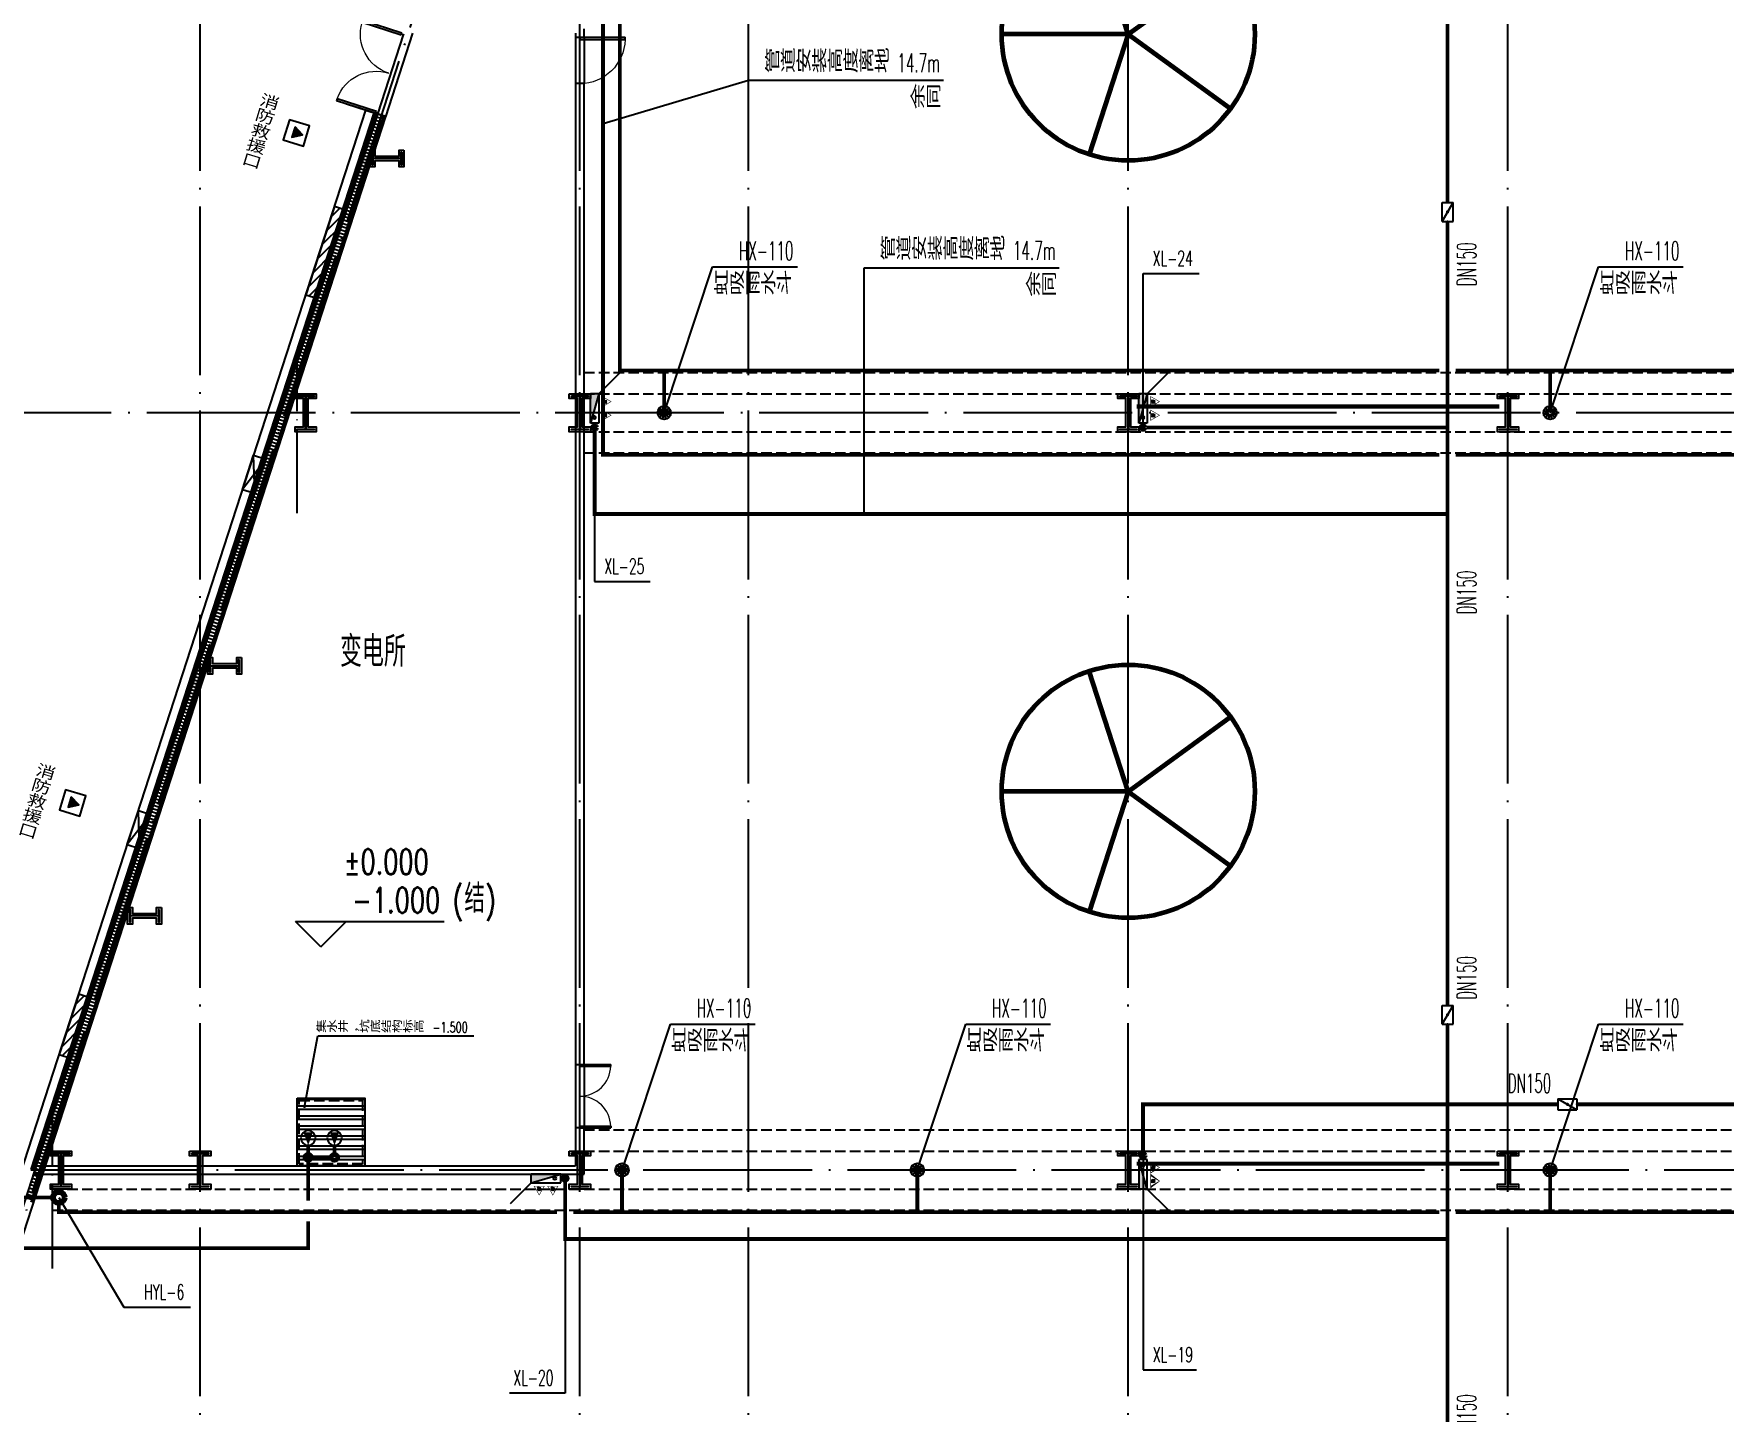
# Model space of a CAD drawing. Extents: x -452079 to 117456, y 3902 to 836955.
# Drawn here: x -307797 to -267728, y 579081 to 611751 of the extents above; entities that cross this region are included whole.
import ezdxf

# ---------------------------------------------------------------- set-up
doc = ezdxf.new("R2010")
doc.units = 0
doc.header["$LTSCALE"] = 1000
doc.header["$MEASUREMENT"] = 0
for name, pattern in [('CENTER', [2, 1.25, -0.25, 0.25, -0.25]), ('DASH', [0.35, 0.25, -0.1]), ('DOTE', [2.4200000000000004, 2, -0.2, 0.02, -0.2]), ('DOTE_30', [0.726, 0.6, -0.06, 0.006, -0.06])]:
    doc.linetypes.add(name, pattern=pattern)
for name, color, linetype in [('99平面图例外参$0$A-HATCH-2', 251, 'Continuous'), ('A-AXIS-DOTE', 14, 'DOTE'), ('A-AXIS-SYMB', 3, 'Continuous'), ('A-HATCH-2', 251, 'Continuous'), ('A-LIN-V', 9, 'Continuous'), ('A-SFCE', 30, 'Continuous'), ('A-TEXT', 61, 'Continuous'), ('A-WINDOW', 140, 'Continuous'), ('A-彩色打印层', 12, 'Continuous'), ('A-防火门窗', 1, 'Continuous'), ('AS-COLN', 6, 'Continuous'), ('AS-WALL', 40, 'Continuous'), ('DIM_消防', 1, 'Continuous'), ('DIM_雨水', 4, 'Continuous'), ('FM_ZF消防', 1, 'Continuous'), ('gps-wang', 90, 'Continuous'), ('PUB_TEXT', 7, 'Continuous'), ('RP-N2-01$0$$0$A-WIND-J', 1, 'Continuous'), ('RP-N2-01$0$A-WIND-J', 3, 'Continuous'), ('SB_ZF消火栓', 10, 'Continuous'), ('SB_ZF消火栓M', 10, 'Continuous'), ('TEXT_消防', 1, 'Continuous'), ('TWT_LEAD', 3, 'Continuous'), ('WALL', 2, 'Continuous'), ('填充', 8, 'Continuous'), ('建-墙-幕', 4, 'Continuous'), ('建-标高', 3, 'Continuous'), ('文本', 4, 'Continuous'), ('虹吸雨水斗', 6, 'Continuous')]:
    doc.layers.add(name, color=color, linetype=linetype)
doc.layers.add('A-云线2', color=3, linetype='Continuous', plot=False)
for name, color, linetype, lineweight in [('Gps-ZF消防', 1, 'TG_X', 60), ('Gps-ZF雨水', 4, 'DOTE_30', 60), ('LG-ZF消防', 1, 'Continuous', 60), ('LG-ZF雨水', 4, 'Continuous', 60), ('柱间支撑', 6, 'CENTER', 0)]:
    doc.layers.add(name, color=color, linetype=linetype, lineweight=lineweight)
doc.styles.add('_TCH_DIM', font='SIMPLEX', dxfattribs={"width": 0.75, "bigfont": '@1HZTXT'})
doc.styles.add('_TWT_PIPEDN', font='SIMPLEX', dxfattribs={"width": 0.65, "height": 3.5, "bigfont": 'HZTXT'})
doc.styles.add('_TWT_SERIAL', font='SIMPLEX', dxfattribs={"width": 0.8, "height": 3, "bigfont": 'HZTXT'})
doc.styles.add('A-AREA', font='SIMPLEX', dxfattribs={"bigfont": 'GBCBIG'})
doc.styles.add('A-STANDARD', font='SIMPLEX', dxfattribs={"bigfont": 'GBCBIG'})
doc.styles.get("Standard").update_dxf_attribs({"font": 'gbenor.shx', "bigfont": 'gbcbig.shx'})
doc.styles.add('TG_LINETYPE', font='SIMPLEX', dxfattribs={"width": 0.8, "height": 3.5, "bigfont": 'HZTXT'})
doc.linetypes.add('TG_X', pattern='A,5,-0.3,["X",TG_LINETYPE,S=0.1,R=0,X=-0.23,Y=-0.15],0', length=5.3)

# ---------------------------------------------------------------- blocks, each defined once
blk = doc.blocks.new('4324324')
at = {"layer": 'A-HATCH-2', "color": 8, "linetype": 'DASH'}
for p, q in [((-294754.1845332207, 603720.1039937014), (-128854.1845319088, 603720.1039986539)), ((-294754.1845332207, 603220.1039937015), (-128854.1845319088, 603220.1039986538)), ((-294754.1845332207, 602319.9999992577), (-128854.1845319088, 602319.9999943054)), ((-294754.1845332207, 601819.9999992579), (-128854.1845319088, 601819.9999943053)), ((-294754.1845332207, 585770.0519934262), (-128854.1845319088, 585770.0519983787)), ((-294754.1845332207, 585270.0519934263), (-128854.1845319088, 585270.0519983785)), ((-307354.1845245361, 584369.9479993158), (-128854.1845319088, 584369.9479939874)), ((-307354.1845245361, 583869.9479993158), (-128854.1845319088, 583869.9479939874))]:
    blk.add_line(p, q, dxfattribs=at)
blk = doc.blocks.new('w4324324')
at = {"layer": 'A-HATCH-2', "lineweight": 60}
for p, q in [((-1694760.399681418, 683604.9999961873), (-1694760.399681418, 686604.9999961873)), ((-1694760.399681418, 683604.9999961875), (-1697613.569230303, 684532.0509793123)), ((-1694760.399681418, 683604.9999961873), (-1691907.230132533, 684532.0509793122)), ((-1694760.399681418, 683604.9999961874), (-1696523.755438295, 681177.9490130626)), ((-1694760.399681418, 683604.9999961874), (-1692997.043924541, 681177.9490130625))]:
    blk.add_line(p, q, dxfattribs=at)
blk.add_circle((-1694760.399681418, 683604.9999961873), 3000, dxfattribs=at)
blk = doc.blocks.new('342343')
at = {"layer": 'A-LIN-V'}
for p in [(1066610.399681417, 81555.66762051487), (1084560.399681377, 81555.66762051493)]:
    blk.add_blockref('w4324324', p, dxfattribs=at)
blk = doc.blocks.new('w42343243')
at = {"layer": 'A-HATCH-2', "color": 2}
blk.add_lwpolyline([(-165104.1845319085, 621069.9999961833), (-164604.1845319085, 621069.9999961833), (-164604.1845319085, 620957.9999961833), (-164800.1845319085, 620957.9999961833), (-164800.1845319085, 620281.9999961833), (-164604.1845319085, 620281.9999961833), (-164604.1845319085, 620169.9999961833), (-165104.1845319085, 620169.9999961833), (-165104.1845319085, 620281.9999961833), (-164908.1845319085, 620281.9999961833), (-164908.1845319085, 620957.9999961833), (-165104.1845319085, 620957.9999961833)], close=True, dxfattribs=at)
at = {"layer": 'AS-COLN', "color": 8}
blk.add_lwpolyline([(-165054.1845319085, 621019.9999961833), (-164654.1845319085, 621019.9999961833), (-164654.1845319085, 621007.9999961833), (-164850.1845319085, 621007.9999961833), (-164850.1845319085, 620231.9999961833), (-164654.1845319085, 620231.9999961833), (-164654.1845319085, 620219.9999961833), (-165054.1845319085, 620219.9999961833), (-165054.1845319085, 620231.9999961833), (-164858.1845319085, 620231.9999961833), (-164858.1845319085, 621007.9999961833), (-165054.1845319085, 621007.9999961833)], close=True, dxfattribs=at)
blk = doc.blocks.new('nt66')
at = {"layer": 'A-HATCH-2', "color": 2}
blk.add_lwpolyline([(-195839.9992261842, 766869.9996079458), (-195439.9992261842, 766869.9996079458), (-195439.9992261842, 766757.9996079458), (-195585.9992261842, 766757.9996079458), (-195585.9992261842, 766181.9996079458), (-195439.9992261842, 766181.9996079458), (-195439.9992261842, 766069.9996079458), (-195839.9992261842, 766069.9996079458), (-195839.9992261842, 766181.9996079458), (-195693.9992261842, 766181.9996079458), (-195693.9992261842, 766757.9996079458), (-195839.9992261842, 766757.9996079458)], close=True, dxfattribs=at)
at = {"layer": 'AS-COLN', "color": 8}
blk.add_lwpolyline([(-195789.9992261842, 766819.9996079458), (-195489.9992261842, 766819.9996079458), (-195489.9992261842, 766807.9996079458), (-195635.9992261842, 766807.9996079458), (-195635.9992261842, 766131.9996079458), (-195489.9992261842, 766131.9996079458), (-195489.9992261842, 766119.9996079458), (-195789.9992261842, 766119.9996079458), (-195789.9992261842, 766131.9996079458), (-195643.9992261842, 766131.9996079458), (-195643.9992261842, 766807.9996079458), (-195789.9992261842, 766807.9996079458)], close=True, dxfattribs=at)
blk = doc.blocks.new('42343')
at = {"rotation": 270}
for p in [(-1065893.780743678, 413156.2165903038), (-1069746.189711099, 401130.00077), (-1071643.78074355, 395206.2165903038)]:
    blk.add_blockref('nt66', p, dxfattribs=at)
at = {"layer": 'A-WINDOW'}
for p in [(-136500.0000002571, -17850.00000000023), (-130000.0000000004, -17850.00000000023), (-117000.0000000003, -17850.00000000012), (-108000.0000000002, -17849.99999999988), (-142299.9999926277, -35800.00000000047), (-139000.0000000005, -35800.00000000035), (-130000.0000000005, -35800.00000000047), (-117000.0000000003, -35800.00000000035), (-108000.0000000002, -35800.00000000012)]:
    blk.add_blockref('w42343243', p, dxfattribs=at)
blk = doc.blocks.new('RP-N2-01$0$$0$xfjy')
at = {"layer": 'RP-N2-01$0$$0$A-WIND-J'}
h = blk.add_hatch(color=8, dxfattribs=at)
h.dxf.hatch_style = 1
h.paths.add_polyline_path([(1141875.51026997, -26213.79329991341), (1142135.317891121, -26213.79329997301), (1142005.414080501, -25988.79329991341)])
at = {"layer": 'RP-N2-01$0$$0$A-WIND-J', "color": 8, "const_width": 25}
blk.add_lwpolyline([(1141755.41408062, -25888.79329991341), (1141755.41408059, -26388.79329997301), (1142255.41408056, -26388.79329997301), (1142255.41408059, -25888.79329991341)], close=True, dxfattribs=at)
at = {"layer": 'RP-N2-01$0$$0$A-WIND-J', "color": 8}
for points in [[(1141755.41408059, -26388.79329997301), (1142255.41408056, -26388.79329997301), (1142255.41408059, -25888.79329991341), (1141755.41408062, -25888.79329991341)], [(1141875.51026997, -26213.79329991341), (1142135.317891121, -26213.79329997301), (1142005.414080501, -25988.79329991341)]]:
    blk.add_lwpolyline(points, close=True, dxfattribs=at)
blk = doc.blocks.new('RP-N2-01$0$xfjy')
at = {"layer": 'RP-N2-01$0$$0$A-WIND-J', "color": 8}
blk.add_blockref('RP-N2-01$0$$0$xfjy', (-9.778887033462524e-09, -2.688466338440776e-08), dxfattribs=at)
blk = doc.blocks.new('99平面图例外参$0$$LinePat$填挖边坡')
at = {"color": 8}
for p, q in [((0, 0), (0, -1500)), ((300, 0), (300, -600))]:
    blk.add_line(p, q, dxfattribs=at)
blk = doc.blocks.new('42332')
at = {"layer": 'A-HATCH-2'}
h = blk.add_hatch(dxfattribs=at)
h.set_pattern_fill('ANSI32', color=256, scale=50, angle=135)
h.set_pattern_definition([(180, (0, 0), (-1.4210854715202e-14, -238.125), []), (180, (-79.37503428522882, 79.37503428522882), (-1.4210854715202e-14, -238.125), [])])
h.paths.add_polyline_path([(-305720, 587600), (-304120, 587600), (-304120, 586000), (-305720, 586000)])
at = {"layer": 'A-SFCE'}
blk.add_lwpolyline([(-305720, 587600), (-304120, 587600), (-304120, 586000), (-305720, 586000)], close=True, dxfattribs=at)
at = {"layer": 'A-SFCE', "linetype": 'DASH'}
blk.add_lwpolyline([(-305670, 587550), (-304170, 587550), (-304170, 586050), (-305670, 586050)], close=True, dxfattribs=at)
blk = doc.blocks.new('10平面$0$$DorLib2D$00000002')
for p, q in [((-0.5, -1e-16), (-0.5000000000000007, 0.4875)), ((-0.4750000000000007, 0.4875), (-0.5000000000000007, 0.4875)), ((-0.475, 0), (-0.4750000000000007, 0.4875)), ((0.475, 0), (0.4750000000000007, 0.4875)), ((0.4750000000000007, 0.4875), (0.5000000000000007, 0.4875)), ((0.5, -1e-16), (0.5000000000000007, 0.4875)), ((-0.5, -1e-16), (-0.475, 0)), ((0.5, -1e-16), (0.475, 0))]:
    blk.add_line(p, q)
at = {"lineweight": 13}
for centre, start, end in [((-0.4875, 0), 0, 88.53071641864632), ((0.4875, 0), 91.46928358135372, 180)]:
    blk.add_arc(centre, 0.4875, start, end, dxfattribs=at)
blk = doc.blocks.new('$DorLib2D$00000001')
for p, q in [((0.45, 0.9750000000000001), (0.5000000000000002, 0.9750000000000001)), ((0.45, 0), (0.45, 0.9750000000000001)), ((0.5, 0), (0.5, 0.9750000000000001)), ((0.5, 0), (0.45, 0))]:
    blk.add_line(p, q)
at = {"lineweight": 13}
blk.add_arc((0.475, 0), 0.975, 91.4692835813538, 180, dxfattribs=at)
blk = doc.blocks.new('A$C515E426B')
at = {"layer": 'A-SFCE'}
h = blk.add_hatch(dxfattribs=at)
h.set_pattern_fill('ANSI31', color=256, scale=100)
h.set_pattern_definition([(45, (321372.3638606519, -540023.9602579437), (-112.2532015133644, 112.2532015133644), [])])
h.paths.add_polyline_path([(20987.62495558144, 67542.19171468006), (20702.26965658844, 67634.77871887013), (20020.54888229206, 65543.16450785799), (20308.65359144961, 65449.58618858282)])
h = blk.add_hatch(dxfattribs=at)
h.set_pattern_fill('ANSI31', color=256, scale=100)
h.set_pattern_definition([(45, (315421.764152346, -558363.8468735603), (-112.2532015133644, 112.2532015133644), [])])
h.paths.add_polyline_path([(14929.02164134837, 48869.43547517958), (14643.66634235537, 48962.02247936965), (14177.96734557819, 47536.19240784273), (14466.07205473573, 47442.61408856756)])
at = {"layer": 'A-AXIS-DOTE', "color": 8, "ltscale": 2}
for p, q in [((17518.17932874319, 716.0397420562804), (17518.17932874308, 86200.00005161937)), ((26518.17932874319, 716.0397420562804), (26518.17932874308, 86200.00005161937)), ((30518.17932874325, 716.0397420562804), (30518.17932874319, 86196.03974205628)), ((39518.17932874325, 716.0397420562804), (39518.17932874319, 86196.03974205628)), ((48518.17932874325, 716.0397420562804), (48518.1793287433, 86200.00005161959)), ((199332.3638606519, 62746.03973823937), (3362.363860651851, 62746.0397382403)), ((201422.3638606519, 44796.03973823902), (3362.363860651851, 44796.03973824007))]:
    blk.add_line(p, q, dxfattribs=at)
at = {"layer": 'A-AXIS-DOTE', "color": 8}
for p, q in [((19818.17932848632, 60365.98773628846), (19818.17932848632, 64205.98773628846)), ((14018.17933611572, 42465.98773628846), (14018.17933611572, 46255.98773628846))]:
    blk.add_line(p, q, dxfattribs=at)
at = {"layer": 'A-AXIS-DOTE', "color": 8, "ltscale": 2}
blk.add_lwpolyline([(6067.25128042174, 21233.23368528055), (27711.22162605816, 87940.45337908377)], dxfattribs=at)
at = {"layer": 'A-AXIS-SYMB'}
for p, q in [((19992.36386347172, 46296.03974319866), (20307.36386078084, 47976.0397458626)), ((20307.36386078084, 47976.0397458626), (24007.23209501803, 47976.0397458626))]:
    blk.add_line(p, q, dxfattribs=at)
at = {"layer": 'A-AXIS-SYMB', "const_width": 32}
blk.add_lwpolyline([(19989.41524693975, 46280.31378820236, 1), (19995.31248000369, 46311.76569819497, 1)], format="xyb", close=True, dxfattribs=at)
at = {"layer": 'A-LIN-V'}
blk.add_line((8118.179564477527, 27230.22277201735), (21918.5578550371, 69763.30943703116), dxfattribs=at)
blk.add_lwpolyline([(7618.179399363988, 24846.03973823949), (7618.179399364046, 27359.30867009878), (21441.56451104127, 69918.12334020459), (21713.62904955418, 69829.7534853823)], dxfattribs=at)
at = {"layer": 'A-SFCE'}
blk.add_line((21918.55785503716, 69763.30943703128), (21021.79164560093, 70054.27616196894), dxfattribs=at)
for points in [[(20987.62495558144, 67542.19171468006), (20702.26965658844, 67634.77871887013), (20020.54888229206, 65543.16450785799), (20308.65359144961, 65449.58618858282)], [(14929.02164134837, 48869.43547517958), (14643.66634235537, 48962.02247936965), (14177.96734557819, 47536.19240784273), (14466.07205473573, 47442.61408856756)]]:
    blk.add_lwpolyline(points, close=True, dxfattribs=at)
at = {"layer": 'A-云线2'}
for p, q in [((18522.54233196815, 60930.30444903389), (18784.87217716414, 61738.81112947591)), ((18811.85948844086, 60836.43197190293), (18784.87217714708, 61738.81112942329)), ((19074.18933363684, 61644.93865234495), (18522.54233196815, 60930.30444903389)), ((19074.18933363684, 61644.93865234495), (18811.85948844086, 60836.43197190293)), ((15791.22570845602, 52512.32312913725), (16053.55555365201, 53320.82980957927)), ((16080.54286492873, 52418.45065200629), (16053.55555363495, 53320.82980952665)), ((16342.87271012472, 53226.95733244831), (15791.22570845602, 52512.32312913725)), ((16342.87271012472, 53226.95733244831), (16080.54286492873, 52418.45065200629))]:
    blk.add_line(p, q, dxfattribs=at)
for points in [[(18784.87217716414, 61738.81112947591), (19074.18933363684, 61644.93865234495)], [(18522.54233196815, 60930.30444903389), (18811.85948844086, 60836.43197190293)], [(16053.55555365201, 53320.82980957927), (16342.87271012472, 53226.95733244831)], [(15791.22570845602, 52512.32312913725), (16080.54286492873, 52418.45065200629)]]:
    blk.add_lwpolyline(points, dxfattribs=at)
at = {"layer": 'A-彩色打印层'}
for p, q in [((21728.15136300854, 69824.52893465431), (22345.40322994743, 71726.8959162815)), ((21918.38806117064, 69762.8037479606), (22561.87910648977, 71746.03973825206)), ((20985.84236596193, 70065.94034383749), (21918.5578550371, 69763.30943703128))]:
    blk.add_line(p, q, dxfattribs=at)
at = {"layer": 'A-防火门窗'}
for p, q in [((26418.17932852585, 71646.03973822959), (26418.17932848184, 70546.03973822959)), ((26618.17932852585, 71646.03973822168), (26618.17932848184, 70546.03973822168)), ((26418.17932755093, 47296.03973657079), (26418.17932749086, 45796.03973657079)), ((26618.17932755093, 47296.03973656287), (26618.17932749086, 45796.03973656287))]:
    blk.add_line(p, q, dxfattribs=at)
at = {"layer": 'AS-WALL'}
for p, q in [((26418.17932853004, 71746.03973822959), (26418.1793285262, 71646.03973822412)), ((26618.17932852608, 71646.0397382162), (26618.17932853388, 71846.03973822924)), ((26418.1793285262, 71646.03973822412), (26618.17932852608, 71646.0397382162)), ((26418.17932848213, 70546.03973822424), (26418.17932755122, 47296.03973658383)), ((26618.17932848202, 70546.03973821609), (26418.17932848213, 70546.03973822424)), ((26618.17932755128, 47296.0397365758), (26618.17932848202, 70546.03973821609)), ((26418.17932755122, 47296.03973658383), (26618.17932755128, 47296.0397365758)), ((26618.17932749121, 45796.0397365758), (26418.17932749115, 45796.03973658383)), ((26418.17932749115, 45796.03973658383), (26418.17932745494, 44896.0397382396)), ((26618.17932744703, 44696.03973824065), (26618.17932749121, 45796.0397365758)), ((13639.80497339962, 44896.0397382396), (26418.17932745494, 44896.0397382396)), ((13574.91253613454, 44696.03973824065), (26618.17932744703, 44696.03973824065))]:
    blk.add_line(p, q, dxfattribs=at)
at = {"layer": '建-墙-幕'}
for p, q in [((21633.19785621343, 69855.88195618999), (13505.68985933496, 44806.71339547576)), ((13537.39600366604, 44796.42595056607), (21664.9040005299, 69845.59451123606)), ((13569.10214799707, 44786.13850565651), (21696.61014486069, 69835.30706632661)), ((13600.80829232815, 44775.85106074682), (21728.31628920685, 69825.01962146105)), ((21728.31628920685, 69825.01962146105), (21633.19785621343, 69855.88195618999)), ((7918.17948282772, 27261.85698386817), (13602.35192446527, 44780.60857087548))]:
    blk.add_line(p, q, dxfattribs=at)
at = {"layer": '建-标高'}
for p, q in [((20381.79447156563, 50086.03974205628), (19781.79447156563, 50686.03974205628)), ((19781.79447156563, 50686.03974205628), (23301.79447156563, 50686.03974205628)), ((20381.79447156563, 50086.03974205628), (20981.79447156563, 50686.03974205628))]:
    blk.add_line(p, q, dxfattribs=at)
at = {"layer": '柱间支撑', "color": 8, "const_width": 100}
for points in [[(48318.17932874314, 62896.03973823925), (39718.17932874314, 62896.03973823925)], [(48318.17932874302, 44946.03973823891), (39718.17932874302, 44946.03973823891)]]:
    blk.add_lwpolyline(points, dxfattribs=at)
at = {"layer": '99平面图例外参$0$A-HATCH-2', "color": 203, "xscale": 0.1335601097542633, "yscale": 0.1333333333333333, "zscale": 0.1333333333333333, "rotation": 252.0237134181383}
for p in [(21893.82599415368, 69687.0852669304), (21918.5578550357, 69763.30943703174), (21770.16668974352, 69305.9644164237), (21794.8985506256, 69382.18858652504), (21819.63041150762, 69458.41275662638), (21844.36227238964, 69534.63692672772), (21869.09413327166, 69610.86109682906), (21646.50738533342, 68924.84356591699), (21671.23924621544, 69001.06773601833), (21695.97110709746, 69077.29190611967), (21720.70296797948, 69153.51607622101), (21745.4348288615, 69229.74024632236), (21498.11622004124, 68467.49854530906), (21522.84808092326, 68543.72271541029), (21547.57994180534, 68619.94688551163), (21572.31180268736, 68696.17105561297), (21597.04366356938, 68772.39522571431), (21621.7755244514, 68848.61939581565), (21374.45691563113, 68086.37769480236), (21399.18877651315, 68162.6018649037), (21423.92063739517, 68238.82603500504), (21448.6524982772, 68315.05020510638), (21473.38435915922, 68391.27437520772), (21250.79761122097, 67705.25684429565), (21275.52947210299, 67781.481014397), (21300.26133298507, 67857.70518449834), (21324.99319386709, 67933.92935459968), (21349.72505474911, 68010.15352470102), (21127.13830681087, 67324.13599378895), (21151.87016769289, 67400.36016389029), (21176.60202857491, 67476.58433399163), (21201.33388945693, 67552.80850409297), (21226.06575033895, 67629.03267419431), (20978.74714151869, 66866.7909731809), (21003.47900240071, 66943.01514328225), (21028.21086328273, 67019.23931338359), (21052.94272416481, 67095.46348348493), (21077.67458504683, 67171.68765358627), (21102.40644592885, 67247.91182368761), (20855.08783710859, 66485.6701226742), (20879.81969799061, 66561.89429277554), (20904.55155887263, 66638.11846287688), (20929.28341975465, 66714.34263297822), (20954.01528063667, 66790.56680307956), (20731.42853269842, 66104.5492721675), (20756.16039358045, 66180.77344226884), (20780.89225446247, 66256.99761237018), (20805.62411534454, 66333.22178247152), (20830.35597622656, 66409.44595257286), (20607.76922828832, 65723.42842166091), (20632.50108917034, 65799.65259176225), (20657.23295005236, 65875.87676186359), (20681.96481093438, 65952.10093196493), (20706.6966718164, 66028.32510206627), (20459.37806299614, 65266.08340105286), (20484.10992387816, 65342.3075711542), (20508.84178476018, 65418.53174125555), (20533.5736456422, 65494.75591135689), (20558.30550652428, 65570.98008145823), (20583.0373674063, 65647.20425155957), (20335.71875858604, 64884.96255054616), (20360.45061946806, 64961.1867206475), (20385.18248035008, 65037.41089074884), (20409.9143412321, 65113.63506085018), (20434.64620211412, 65189.85923095152), (20212.05945417588, 64503.84170003945), (20236.7913150579, 64580.0658701408), (20261.52317593992, 64656.29004024214), (20286.25503682194, 64732.51421034348), (20310.98689770402, 64808.73838044482), (20088.40014976577, 64122.72084953275), (20113.13201064779, 64198.94501963409), (20137.86387152981, 64275.16918973543), (20162.59573241184, 64351.39335983677), (20187.32759329386, 64427.61752993811), (19940.00898447359, 63665.37582892471), (19964.74084535561, 63741.59999902605), (19989.47270623763, 63817.82416912739), (20014.20456711965, 63894.04833922873), (20038.93642800167, 63970.27250933007), (20063.66828888375, 64046.49667943141), (19816.34968006349, 63284.25497841812), (19841.08154094551, 63360.47914851946), (19865.81340182753, 63436.7033186208), (19890.54526270955, 63512.92748872214), (19915.27712359157, 63589.15165882336), (19692.69037565333, 62903.13412791141), (19717.42223653535, 62979.35829801275), (19742.15409741737, 63055.58246811409), (19766.88595829939, 63131.80663821544), (19791.61781918141, 63208.03080831678), (19569.03107124323, 62522.01327740471), (19593.76293212525, 62598.23744750605), (19618.49479300727, 62674.46161760739), (19643.22665388929, 62750.68578770873), (19667.95851477131, 62826.90995781007), (19420.63990595104, 62064.66825679666), (19445.37176683306, 62140.892426898), (19470.10362771509, 62217.11659699935), (19494.83548859711, 62293.34076710069), (19519.56734947913, 62369.56493720203), (19544.29921036115, 62445.78910730337), (19296.98060154088, 61683.54740628996), (19321.71246242296, 61759.7715763913), (19346.44432330498, 61835.99574649264), (19371.176184187, 61912.21991659398), (19395.90804506902, 61988.44408669532), (19173.32129713078, 61302.42655578326), (19198.0531580128, 61378.6507258846), (19222.78501889482, 61454.87489598594), (19247.51687977684, 61531.09906608728), (19272.24874065886, 61607.32323618862), (19024.9301318386, 60845.08153517533), (19049.66199272062, 60921.30570527667), (19074.3938536027, 60997.52987537801), (19099.12571448472, 61073.75404547923), (19123.85757536674, 61149.97821558057), (19148.58943624876, 61226.20238568191), (18901.2708274285, 60463.96068466862), (18926.00268831052, 60540.18485476996), (18950.73454919254, 60616.4090248713), (18975.46641007456, 60692.63319497264), (19000.19827095658, 60768.85736507399), (18777.61152301833, 60082.83983416192), (18802.34338390036, 60159.06400426326), (18827.07524478243, 60235.2881743646), (18851.80710566445, 60311.51234446594), (18876.53896654648, 60387.73651456728), (18653.95221860823, 59701.71898365521), (18678.68407949025, 59777.94315375655), (18703.41594037227, 59854.1673238579), (18728.14780125429, 59930.39149395924), (18752.87966213631, 60006.61566406058), (18505.56105331605, 59244.37396304717), (18530.29291419807, 59320.59813314851), (18555.02477508009, 59396.82230324985), (18579.75663596217, 59473.04647335119), (18604.48849684419, 59549.27064345253), (18629.22035772621, 59625.49481355387), (18381.90174890595, 58863.25311254046), (18406.63360978797, 58939.4772826418), (18431.36547066999, 59015.70145274315), (18456.09733155201, 59091.92562284449), (18480.82919243403, 59168.14979294583), (18258.24244449579, 58482.13226203388), (18282.97430537781, 58558.35643213522), (18307.70616625983, 58634.58060223644), (18332.43802714191, 58710.80477233778), (18357.16988802393, 58787.02894243912), (18134.58314008568, 58101.01141152717), (18159.3150009677, 58177.23558162851), (18184.04686184973, 58253.45975172985), (18208.77872273175, 58329.68392183119), (18233.51058361377, 58405.90809193254), (17986.1919747935, 57643.66639091913), (18010.92383567552, 57719.89056102047), (18035.65569655754, 57796.11473112181), (18060.38755743962, 57872.33890122315), (18085.11941832164, 57948.56307132449), (18109.85127920366, 58024.78724142583), (17862.5326703834, 57262.54554041242), (17887.26453126542, 57338.76971051376), (17911.99639214744, 57414.9938806151), (17936.72825302946, 57491.21805071644), (17961.46011391148, 57567.44222081779), (17738.87336597324, 56881.42468990572), (17763.60522685526, 56957.64886000706), (17788.33708773728, 57033.8730301084), (17813.0689486193, 57110.09720020974), (17837.80080950138, 57186.32137031108), (17615.21406156314, 56500.30383939901), (17639.94592244516, 56576.52800950035), (17664.67778332718, 56652.7521796017), (17689.4096442092, 56728.97634970304), (17714.14150509122, 56805.20051980438), (17466.82289627095, 56042.95881879108), (17491.55475715298, 56119.18298889231), (17516.286618035, 56195.40715899365), (17541.01847891702, 56271.63132909499), (17565.75033979909, 56347.85549919633), (17590.48220068112, 56424.07966929767), (17343.16359186085, 55661.83796828438), (17367.89545274287, 55738.06213838572), (17392.62731362489, 55814.28630848706), (17417.35917450691, 55890.5104785884), (17442.09103538893, 55966.73464868974), (17219.50428745069, 55280.71711777768), (17244.23614833271, 55356.94128787902), (17268.96800921473, 55433.16545798036), (17293.69987009675, 55509.3896280817), (17318.43173097883, 55585.61379818304), (17095.84498304059, 54899.59626727097), (17120.57684392261, 54975.82043737231), (17145.30870480463, 55052.04460747365), (17170.04056568665, 55128.26877757499), (17194.77242656867, 55204.49294767634), (16947.45381774841, 54442.25124666293), (16972.18567863043, 54518.47541676427), (16996.91753951245, 54594.69958686561), (17021.64940039447, 54670.92375696695), (17046.38126127649, 54747.14792706829), (17071.11312215857, 54823.37209716963), (16823.7945133383, 54061.13039615622), (16848.52637422032, 54137.35456625756), (16873.25823510234, 54213.5787363589), (16897.99009598437, 54289.80290646025), (16922.72195686639, 54366.02707656159), (16700.13520892814, 53680.00954564952), (16724.86706981016, 53756.23371575086), (16749.59893069218, 53832.4578858522), (16774.3307915742, 53908.68205595354), (16799.06265245622, 53984.90622605488), (16576.47590451804, 53298.88869514293), (16601.20776540006, 53375.11286524427), (16625.93962628208, 53451.33703534561), (16650.6714871641, 53527.56120544695), (16675.40334804612, 53603.78537554829), (16428.08473922586, 52841.54367453489), (16452.81660010788, 52917.76784463623), (16477.5484609899, 52993.99201473757), (16502.28032187192, 53070.21618483891), (16527.01218275394, 53146.44035494025), (16551.74404363596, 53222.66452504159), (16304.4254348157, 52460.42282402818), (16329.15729569778, 52536.64699412952), (16353.8891565798, 52612.87116423086), (16378.62101746182, 52689.0953343322), (16403.35287834384, 52765.31950443354), (16180.76613040559, 52079.30197352148), (16205.49799128762, 52155.52614362282), (16230.22985216964, 52231.75031372416), (16254.96171305166, 52307.9744838255), (16279.69357393368, 52384.19865392684), (16057.10682599543, 51698.18112301477), (16081.83868687751, 51774.40529311611), (16106.57054775953, 51850.62946321745), (16131.30240864155, 51926.85363331879), (16156.03426952357, 52003.07780342014), (15908.71566070331, 51240.83610240673), (15933.44752158533, 51317.06027250807), (15958.17938246735, 51393.28444260941), (15982.91124334937, 51469.50861271075), (16007.64310423139, 51545.73278281209), (16032.37496511341, 51621.95695291343), (15785.05635629315, 50859.71525190014), (15809.78821717517, 50935.93942200148), (15834.52007805725, 51012.16359210282), (15859.25193893927, 51088.38776220416), (15883.98379982129, 51164.61193230539), (15661.39705188305, 50478.59440139343), (15686.12891276507, 50554.81857149478), (15710.86077364709, 50631.04274159612), (15735.59263452911, 50707.26691169746), (15760.32449541113, 50783.4910817988), (15537.73774747289, 50097.47355088673), (15562.46960835491, 50173.69772098807), (15587.20146923698, 50249.92189108941), (15611.93333011901, 50326.14606119075), (15636.66519100103, 50402.37023129209), (15389.34658218076, 49640.12853027869), (15414.07844306278, 49716.35270038003), (15438.8103039448, 49792.57687048137), (15463.54216482682, 49868.80104058271), (15488.27402570884, 49945.02521068405), (15513.00588659086, 50021.24938078539), (15265.6872777706, 49259.00767977198), (15290.41913865262, 49335.23184987332), (15315.15099953464, 49411.45601997466), (15339.88286041672, 49487.680190076), (15364.61472129874, 49563.90436017734), (15142.0279733605, 48877.88682926528), (15166.75983424252, 48954.11099936662), (15191.49169512454, 49030.33516946796), (15216.22355600656, 49106.5593395693), (15240.95541688858, 49182.78350967064), (15018.36866895034, 48496.76597875869), (15043.10052983236, 48572.99014886003), (15067.83239071438, 48649.21431896137), (15092.56425159646, 48725.4384890626), (15117.29611247848, 48801.66265916394), (14869.97750365821, 48039.42095815064), (14894.70936454023, 48115.64512825198), (14919.44122542226, 48191.86929835333), (14944.17308630428, 48268.09346845467), (14968.9049471863, 48344.31763855601), (14993.63680806832, 48420.54180865735), (14746.31819924805, 47658.30010764394), (14771.05006013007, 47734.52427774528), (14795.78192101209, 47810.74844784662), (14820.51378189411, 47886.97261794796), (14845.24564277619, 47963.1967880493), (14622.65889483795, 47277.17925713724), (14647.39075571997, 47353.40342723858), (14672.12261660199, 47429.62759733992), (14696.85447748401, 47505.85176744126), (14721.58633836603, 47582.0759375426), (14474.26772954577, 46819.83423652919), (14498.99959042779, 46896.05840663053), (14523.73145130981, 46972.28257673187), (14548.46331219183, 47048.50674683321), (14573.19517307385, 47124.73091693455), (14597.92703395593, 47200.95508703589), (14350.60842513567, 46438.71338602249), (14375.34028601769, 46514.93755612383), (14400.07214689971, 46591.16172622517), (14424.80400778173, 46667.38589632651), (14449.53586866375, 46743.61006642785), (14226.94912072551, 46057.5925355159), (14251.68098160753, 46133.81670561712), (14276.41284248955, 46210.04087571846), (14301.14470337157, 46286.2650458198), (14325.87656425359, 46362.48921592114), (14103.2898163154, 45676.47168500919), (14128.02167719742, 45752.69585511053), (14152.75353807944, 45828.92002521188), (14177.48539896146, 45905.14419531322), (14202.21725984348, 45981.36836541456), (13954.89865102322, 45219.12666440115), (13979.63051190524, 45295.35083450249), (14004.36237278726, 45371.57500460383), (14029.09423366928, 45447.79917470517), (14053.8260945513, 45524.02334480651), (14078.55795543332, 45600.24751490785), (13831.23934661306, 44838.00581389444), (13855.97120749514, 44914.22998399579), (13880.70306837716, 44990.45415409713), (13905.43492925918, 45066.67832419847), (13930.1667901412, 45142.90249429981), (13707.58004220296, 44456.88496338774), (13732.31190308498, 44533.10913348908), (13757.043763967, 44609.33330359042), (13781.77562484902, 44685.55747369176), (13806.50748573104, 44761.7816437931), (13583.92073779285, 44075.76411288104), (13608.65259867487, 44151.98828298238), (13633.3844595569, 44228.21245308372), (13658.11632043892, 44304.43662318506), (13682.84818132094, 44380.6607932864)]:
    blk.add_blockref('99平面图例外参$0$$LinePat$填挖边坡', p, dxfattribs=at)
at = {"layer": 'A-LIN-V', "rotation": 90}
blk.add_blockref('342343', (804678.8469454448, 681921.0397382509), dxfattribs=at)
at = {"layer": 'A-SFCE'}
blk.add_blockref('42332', (325538.179328744, -541103.9602617604), dxfattribs=at)
at = {"layer": 'A-WINDOW'}
for name in ['42343', '4324324']:
    blk.add_blockref(name, (321372.3638606519, -540023.9602579437), dxfattribs=at)
at = {"layer": 'A-防火门窗'}
for name, p, xscale, yscale, zscale, rotation in [('10平面$0$$DorLib2D$00000002', (21989.38041999971, 70791.63511875854), -2000, 2000, 100, 72.02371341813782), ('$DorLib2D$00000001', (26518.17932850384, 71096.03973822563), -1100, 1100, 199.9999999999998, 269.999999997706), ('10平面$0$$DorLib2D$00000002', (26518.17932752089, 46546.03973656683), 1500, 1500, 199.9999999999998, 269.999999997706)]:
    blk.add_blockref(name, p, dxfattribs=dict(at, xscale=xscale, yscale=yscale, zscale=zscale, rotation=rotation))
at = {"layer": 'RP-N2-01$0$A-WIND-J', "rotation": 253.2410415830264}
for p in [(374122.1530602374, 1155341.934168708, 1.081266400363034e-06), (368816.3375936585, 1139461.934168703, 1.081266400363034e-06)]:
    blk.add_blockref('RP-N2-01$0$xfjy', p, dxfattribs=at)
at = {"layer": 'A-TEXT', "color": 8, "style": '_TCH_DIM'}
for p in [(19016.76715993718, 70357.36761727091, 2.277138890588448e-06), (13710.95169335837, 54477.36761726637, 2.277138890588448e-06)]:
    blk.add_text('消防救援口', height=384.1008668433462, rotation=253.2410415830264, dxfattribs=at).set_placement(p)
at = {"layer": 'A-防火门窗', "style": 'A-AREA'}
blk.add_text('变电所', height=723.4042553191489, dxfattribs=at).set_placement((20832.36386065203, 56726.03974205453))
at = {"layer": 'PUB_TEXT', "width": 0.7058823529411765}
for s, height, style, p in [('%%P0.000', 595, 'A-STANDARD', (20921.79447156563, 51806.03974205628)), ('-1.000', 595, 'A-STANDARD', (21121.79447156563, 50896.03974205628)), ('(', 595, 'A-STANDARD', (23501.79447156563, 50896.03974205628)), (')', 595, 'A-STANDARD', (24273.28383326775, 50896.03974205628)), ('-1.500', 238, '_TCH_DIM', (23028.4497476361, 48060.0397458626))]:
    blk.add_text(s, height=height, dxfattribs=dict(at, style=style)).set_placement(p)
at = {"layer": 'PUB_TEXT'}
for s, height, style, p in [('结', 675.177304964539, 'A-STANDARD', (23781.79447156563, 50896.03974205628)), ('集水井，坑底结构标高', 270.0709219858156, '_TCH_DIM', (20259.40641401667, 48060.0397458626))]:
    blk.add_text(s, height=height, dxfattribs=dict(at, style=style)).set_placement(p)
blk = doc.blocks.new('“奔腾”虹吸雨水斗')
at = {"layer": '虹吸雨水斗', "lineweight": 25}
for p, q in [((946944.3575006259, 86684.78362745002), (947028.0217046535, 86657.59554246908)), ((947028.0225120363, 86641.19173321455), (946944.4179662246, 86614.01900706587)), ((946946.1837268276, 86607.18961757475), (947032.2330953933, 86625.4761473148)), ((947032.2330254515, 86673.31093077212), (946946.2430018323, 86691.58093254315)), ((946981.5729472799, 86752.89512428427), (947040.4342308647, 86687.51744999675)), ((947040.4356992345, 86611.27043547296), (946981.6184017641, 86545.93589143225)), ((946986.5622900488, 86540.90434694209), (947051.9399643363, 86599.7656305269)), ((947051.9390358106, 86699.02171509856), (946986.60449177, 86757.83901256899)), ((947047.8582179125, 86793.27368750554), (947066.1447476526, 86707.2243189398)), ((947066.1464835609, 86591.56442511365), (947047.87648179, 86505.5744014945)), ((947054.6737868831, 86503.68890028812), (947081.8618718641, 86587.3531043157)), ((947081.8603335525, 86711.43490229684), (947054.6876074036, 86795.03944810855)), ((947125.4522277878, 86795.09991370716), (947098.2641428069, 86711.4357096796)), ((947098.2656811185, 86587.35391169846), (947125.4384072672, 86503.74936588678)), ((947113.9795311099, 86707.22438888164), (947132.249532881, 86793.21441250079)), ((947132.2677967583, 86505.51512648973), (947113.9812670184, 86591.5644950555)), ((947193.5637246221, 86757.8844670532), (947128.1860503346, 86699.02318346837)), ((947128.1869788602, 86599.76709889674), (947193.5215229009, 86540.94980142628)), ((947139.6903154363, 86687.51837852233), (947198.5076129069, 86752.85292256305)), ((947198.553067391, 86545.89368971103), (947139.6917838062, 86611.27136399854)), ((947233.9422878433, 86691.59919642055), (947147.8929192775, 86673.31266668047)), ((947147.8929892194, 86625.47788322317), (947233.8830128385, 86607.20788145217)), ((947152.1035026347, 86657.59708078073), (947235.7080484463, 86684.76980692943)), ((947235.7685140449, 86614.00518654528), (947152.1043100174, 86641.19327152622))]:
    blk.add_line(p, q, dxfattribs=at)
for centre, radius in [((947090.0630073354, 86649.39440699767), 149.9999999998636), ((947090.0630073354, 86649.39440699764), 47.64705882348608)]:
    blk.add_circle(centre, radius, dxfattribs=at)
for centre, start, end in [((947024.7688896961, 86649.39347772092), 291.6381690381559, 68.36747106928848), ((947033.5161781037, 86682.04066104008), 261.6381690402307, 38.36747106319988), ((947033.5171073804, 86616.74654340072), 321.6381690427745, 98.36747106896546), ((947057.4151437385, 86705.94030695265), 231.638169039676, 8.367471067260695), ((947057.416753293, 86592.84757776589), 351.638169042018, 128.3674710654842), ((947090.0620780587, 86714.68852463702), 201.6381690394507, 338.3674710638043), ((947090.0639366122, 86584.10028935828), 21.63816903945068, 158.3674710638043), ((947122.7092613779, 86705.9412362294), 171.638169042018, 308.3674710654842), ((947122.7108709324, 86592.84850704264), 51.63816903967597, 188.3674710672607), ((947146.6089072905, 86682.04227059458), 141.6381690427745, 278.3674710689655), ((947146.6098365672, 86616.74815295523), 81.63816904023071, 218.3674710631998), ((947155.3571249748, 86649.39533627436), 111.6381690381559, 248.3674710692885)]:
    blk.add_arc(centre, 8.823529411756681, start, end, dxfattribs=at)
blk = doc.blocks.new('A$C5D961328')
at = {"layer": 'SB_ZF消火栓', "linetype": 'Continuous'}
h = blk.add_hatch(dxfattribs=at)
h.set_pattern_fill('ANSI31', color=256, scale=129.3304319997598, angle=270, style=0)
h.set_pattern_definition([(44.99999999999999, (-18410.044448131, -5691.867754715495), (11.43130318510198, -11.43130318510198), [])])
h.paths.add_polyline_path([(227.5258717203978, 343.3663691864058), (227.5258717203978, 427.4436816851376), (152.9473650655709, 427.4436816851376), (152.9473650655709, 343.3663691864058)])
h = blk.add_hatch(dxfattribs=at)
h.set_pattern_fill('ANSI31', color=256, scale=129.3304319997598, angle=270, style=0)
h.set_pattern_definition([(44.99999999999999, (-18087.50355421728, -5691.867754715495), (11.43130318510198, -11.43130318510198), [])])
h.paths.add_polyline_path([(550.0667656341102, 343.3663691864058), (550.0667656341102, 427.4436816851376), (475.4882589788176, 427.4436816851376), (475.4882589788176, 343.3663691864058)])
at = {"layer": 'SB_ZF消火栓'}
blk.add_hatch(color=256, dxfattribs=at).paths.add_polyline_path([(0.03306321613490582, 39.99165254246327), (700.0330632161349, 39.99165254246327), (700.0330632161349, 239.9916525424633)])
for p, q in [((1195.007810046722, 734.9663993730501), (700.0330632161349, 239.9916525424633)), ((700.0330632161349, 239.9916525424633), (0.03306321613490582, 239.9916525424633)), ((0.03306321613490582, 239.9916525424633), (0.03306321613490582, 39.99165254246327)), ((700.0330632161349, 239.9916525424633), (0.03306321613490582, 39.99165254246327)), ((0.03306321613490582, 39.99165254246327), (700.0330632161349, 39.99165254246327)), ((700.0330632161349, 239.9916525424633), (700.0330632161349, 39.99165254246327))]:
    blk.add_line(p, q, dxfattribs=at)
at = {"layer": 'SB_ZF消火栓', "linetype": 'Continuous'}
for points, const_width in [([(311.6345487593208, 320.6704251095362), (190.3130340618081, 530.8054526171472), (68.99151936382987, 320.6704251095362), (311.6345487593208, 320.6704251095362), (190.3130340618081, 530.8054526171472)], 12.93304319997598), ([(227.5258717203978, 343.3663691864058), (227.5258717203978, 427.4436816851376), (152.9473650655709, 427.4436816851376), (152.9473650655709, 343.3663691864058), (227.5258717203978, 343.3663691864058)], 7.759825919985592), ([(634.1754426728003, 320.6704251095362), (512.8539279752877, 530.8054526171472), (391.5324132775422, 320.6704251095362), (634.1754426728003, 320.6704251095362), (512.8539279752877, 530.8054526171472)], 12.93304319997598), ([(550.0667656341102, 343.3663691864058), (550.0667656341102, 427.4436816851376), (475.4882589788176, 427.4436816851376), (475.4882589788176, 343.3663691864058), (550.0667656341102, 343.3663691864058)], 7.759825919985592)]:
    blk.add_lwpolyline(points, dxfattribs=dict(at, const_width=const_width))
at = {"layer": 'SB_ZF消火栓', "color": 1}
blk.add_circle((140.0330632161349, 139.9916525424633), 32.5, dxfattribs=at)
blk = doc.blocks.new('64')
at = {"layer": 'gps-wang'}
blk.add_hatch(color=256, dxfattribs=at).paths.add_polyline_path([(0, 315), (-201.9723931699991, -241.7274340316653), (201.9723932892084, -241.7274340316653)])
blk.add_circle((0, 0), 315, dxfattribs=at)
blk = doc.blocks.new('排污泵')
at = {"layer": 'Gps-ZF雨水', "const_width": 60}
for points in [[(-8.672030146490706e-15, 191.6250000004657), (-2.601609043947212e-14, 50)], [(50, -1.934176538403351e-14), (365.875, 0)], [(415.875, 191.6250000004657), (415.875, 50)]]:
    blk.add_lwpolyline(points, dxfattribs=at)
at = {"layer": 'LG-ZF雨水', "linetype": 'Continuous'}
for centre in [(0, 3.061616997868383e-15), (415.875, 3.061616997868383e-15)]:
    blk.add_circle(centre, 50, dxfattribs=at)
at = {"layer": '填充', "extrusion": (0, 0, -1), "xscale": 0.3675000001676381, "yscale": 0.3675000001676381, "zscale": -0.3675000001676381, "rotation": 180}
for p in [(0, 307.3875000532717), (-415.875, 307.3875000532717)]:
    blk.add_blockref('64', p, dxfattribs=at)
blk = doc.blocks.new('$VALVE$00000316')
for p, q in [((-124.8260262059412, 72.06833983187425), (124.8260262059412, -72.06833983187425)), ((-124.8260262059412, 72.06833983187425), (-124.8260262059412, -72.06833983187425)), ((-124.8260262059412, 72.06833983187425), (124.8260262059412, 72.06833983187425)), ((124.8260262059412, 72.06833983187425), (124.8260262059412, -72.06833983187425)), ((-124.8260262059412, -72.06833983187425), (124.8260262059412, -72.06833983187425))]:
    blk.add_line(p, q)
at = {"const_width": 21.11137713821932}
blk.add_lwpolyline([(-10.55568856911123, 0, 1), (10.55568856911123, 0, 1)], format="xyb", close=True, dxfattribs=at)
for p in [(-124.8260262059412, 0), (124.8260262059412, 0)]:
    blk.add_point(p)
at = {"color": 7, "flags": 9}
for tag in ['XSIZE', 'YSIZE']:
    blk.add_attdef(tag, (0, 0), '', height=0.5, dxfattribs=at)

msp = doc.modelspace()

# ---------------------------------------------------------------- hatches: boundary and pattern name
at = {"layer": 'Gps-ZF消防'}
for points in [[(-294504.1845320952, 600368.5597601918), (-294549.1845321076, 600368.5597601904), (-294549.1845321059, 600323.5597601901)], [(-294504.1845320952, 600368.5597601918), (-294504.1845321076, 600323.5597601904), (-294549.1845321059, 600323.5597601901)], [(-281504.1845325288, 586378.7740832542), (-281504.1845325152, 586423.7740832524), (-281549.1845325185, 586423.7740832524)], [(-281504.1845325288, 586378.7740832542), (-281549.1845325152, 586378.7740832524), (-281549.1845325185, 586423.7740832524)], [(-295204.1845313209, 583185.6297479641), (-295249.1845313034, 583185.6297479643), (-295249.1845313101, 583140.629747965)], [(-295204.1845313209, 583185.6297479641), (-295204.1845313034, 583140.6297479643), (-295249.1845313101, 583140.629747965)]]:
    msp.add_hatch(color=256, dxfattribs=at).paths.add_polyline_path(points)
at = {"layer": 'Gps-ZF雨水'}
for points in [[(-293904.1845319099, 603770.0000415136), (-293904.1845319087, 603725.0000415085), (-293949.1845319101, 603725.0000415137)], [(-293904.1845319099, 603770.0000415136), (-293949.1845319087, 603770.0000415085), (-293949.1845319101, 603725.0000415137)], [(-294304.1433958609, 601770.0000415077), (-294304.1433958614, 601725.0000415075), (-294349.1433958622, 601725.0000415073)], [(-294304.1433958609, 601770.0000415077), (-294349.1433958614, 601770.0000415073), (-294349.1433958622, 601725.0000415073)], [(-307204.1845245276, 583820.0000415038), (-307204.1845245331, 583775.0000415043), (-307249.1845245128, 583775.000041504)], [(-307204.1845245276, 583820.0000415038), (-307249.1845245361, 583820.0000415052), (-307249.1845245128, 583775.000041504)], [(-301293.5385953625, 582969.9999961833), (-301293.5385953634, 582924.9999961829), (-301248.5385953637, 582924.9999961838)], [(-301293.5385953625, 582969.9999961833), (-301248.5385953574, 582969.999996184), (-301248.5385953637, 582924.9999961838)]]:
    msp.add_hatch(color=256, dxfattribs=at).paths.add_polyline_path(points)

# ---------------------------------------------------------------- linework, layer by layer
at = {"layer": 'DIM_消防'}
for p, q in [((-281504.1845321076, 602419.9999959845), (-281504.1845321089, 606068.7516611655)), ((-281504.1845321089, 606068.7516611655), (-280177.0808963668, 606068.7516611655)), ((-294504.1845321076, 602419.9999967887), (-294504.1845321076, 598771.2483316077)), ((-294504.1845321076, 598771.2483316077), (-293187.1763658458, 598771.2483316077)), ((-281504.1845325157, 585169.9999971454), (-281504.184532511, 580084.1903221147)), ((-295204.1845313034, 584619.9999963824), (-295204.1845313034, 579534.190321352)), ((-281504.184532511, 580084.1903221147), (-280237.2396007954, 580084.1903221147)), ((-295204.1845313034, 579534.190321352), (-296521.1926975651, 579534.190321352))]:
    msp.add_line(p, q, dxfattribs=at)
at = {"layer": 'DIM_雨水'}
for p, q in [((-307204.1845245361, 584169.9999961829), (-305667.0730634006, 581569.2549151055)), ((-305667.0730634006, 581569.2549151055), (-304085.7071783189, 581569.2549151055))]:
    msp.add_line(p, q, dxfattribs=at)
at = {"layer": 'Gps-ZF消防', "const_width": 90}
for points in [[(-274284.6764681325, 615246.5394769411), (-274284.6764681323, 607755.0190093506)], [(-274284.6764681323, 607305.6453150092), (-274284.6764681323, 602419.9999959845)], [(-294504.1845321076, 600368.5597601904), (-294504.1845321076, 602344.9999967887)], [(-281429.1845321076, 602419.9999959845), (-274284.6764681325, 602419.9999959845)], [(-274284.6764681324, 600368.5597601904), (-274284.6764681323, 602419.9999959845)], [(-294504.1845321076, 600368.5597601904), (-274284.6764681324, 600368.5597601904)], [(-274284.6764681324, 588723.9702237273), (-274284.6764681324, 600368.5597601904)], [(-274284.6764681324, 586378.7740832523), (-274284.6764681324, 588274.5965293859)], [(-281504.1845325152, 586378.7740832524), (-274284.6764681328, 586378.7740832524)], [(-281504.1845325152, 585244.9999971453), (-281504.1845325152, 586378.7740832523)], [(-274284.6764681328, 586378.7740832524), (-271668.5568381982, 586378.7740832524)], [(-274284.6764681325, 583185.6297479643), (-274284.6764681325, 586378.7740832524)], [(-271219.1831438568, 586378.7740832524), (-263504.1845325143, 586378.7740832524)], [(-295204.1845313034, 583185.6297479643), (-295204.1845313034, 584544.9999963824)], [(-295204.1845313034, 583185.6297479643), (-274284.6764681325, 583185.6297479643)], [(-274284.6764681325, 571962.4463963306), (-274284.6764681325, 583185.6297479643)]]:
    msp.add_lwpolyline(points, dxfattribs=at)
at = {"layer": 'Gps-ZF雨水', "const_width": 90}
for points in [[(-294304.1433958614, 620569.9999961838), (-294304.1433958614, 601770.0000415073)], [(-293904.1845319087, 620570.0519972666), (-293904.1845319087, 603770.0000415085)], [(-293904.1845319087, 603770.0000415085), (-292854.1845319062, 603770.0000415085)], [(-292854.1845319059, 602770.0000415054), (-292854.1845319062, 603770.0000415064)], [(-292854.1845319062, 603770.0000415085), (-274479.6764681323, 603770.0000415074)], [(-274089.6764681323, 603770.0000415074), (-271854.1845319062, 603770.0000415073)], [(-271854.1845319062, 602770.0000415054), (-271854.1845319062, 603770.0000415064)], [(-271854.1845319062, 603770.0000415073), (-264954.1845319062, 603770.0000415071)], [(-294304.1433958614, 601770.0000415075), (-274479.6764681323, 601770.0000415065)], [(-274089.6764681323, 601770.0000415065), (-254699.184532108, 601770.0000415056)], [(-301293.5385953574, 584093.9110927302), (-301293.5385953574, 585120.093918574)], [(-293854.1845319087, 584819.9999961836), (-293854.1845319087, 583820.0000415038)], [(-286854.1845319062, 583820.0000415043), (-286854.1845319062, 584820.0000415052)], [(-271854.1845319062, 583820.0000415045), (-271854.1845319062, 584820.0000415052)], [(-307354.1845245361, 584169.9999961829), (-312854.1845319087, 584169.9999961829)], [(-307204.1845245361, 584019.9999961829), (-307204.1845245361, 583820.0000415052)], [(-307204.1845245331, 583820.0000415043), (-295399.1845313034, 583820.0000415043)], [(-295009.1845313034, 583820.0000415043), (-293854.1845319087, 583820.0000415043)], [(-293854.1845319087, 583820.0000415043), (-286854.1845319062, 583820.0000415043)], [(-286854.1845319062, 583820.0000415043), (-274479.6764681325, 583820.0000415045)], [(-274089.6764681325, 583820.0000415045), (-271854.1845319062, 583820.0000415045)], [(-271854.1845319062, 583820.0000415045), (-257254.1845319062, 583820.0000415045)], [(-301293.5385953574, 582969.999996184), (-301293.5385953574, 583602.9255088959)], [(-301293.5385953634, 582969.9999961829), (-312854.1845319088, 582969.9999961829)]]:
    msp.add_lwpolyline(points, dxfattribs=at)
at = {"layer": 'LG-ZF消防'}
for centre in [(-294504.1845321076, 602419.9999967887), (-281504.1845321076, 602419.9999959845), (-281504.1845325152, 585169.9999956187), (-295204.1845313034, 584619.9999963824)]:
    msp.add_circle(centre, 50, dxfattribs=at)
at = {"layer": 'LG-ZF雨水'}
for radius in [150, 120]:
    msp.add_circle((-307204.1845245361, 584169.9999961829), radius, dxfattribs=at)
at = {"layer": 'TWT_LEAD'}
for p, q in [((-294304.1433958614, 609621.4246367596), (-290854.1845319087, 610651.737518121)), ((-290854.1845319087, 610651.737518121), (-286234.3401299344, 610651.737518121)), ((-288115.7296885573, 600368.5597601904), (-288115.7296885573, 606205.9490350856)), ((-288115.7296885573, 606205.9490350856), (-283495.8852865831, 606205.9490350856))]:
    msp.add_line(p, q, dxfattribs=at)
at = {"layer": '文本'}
for p, q in [((-292854.1845319052, 602770.0000415054), (-291706.933895505, 606226.8477644267)), ((-291706.933895505, 606226.8477644267), (-289697.9403892364, 606226.8477644267)), ((-271854.1845319062, 602769.9999961838), (-270706.9338955057, 606226.8477191048)), ((-270706.9338955057, 606226.8477191048), (-268697.9403892371, 606226.8477191048)), ((-293854.1845479256, 584819.9999479222), (-292706.9339115254, 588276.8476708435)), ((-292706.9339115254, 588276.8476708435), (-290697.9404052568, 588276.8476708435)), ((-286854.1845319062, 584819.9999961836), (-285706.933895506, 588276.8477191048)), ((-285706.933895506, 588276.8477191048), (-283697.9403892374, 588276.8477191048)), ((-271854.184547923, 584819.9999961833), (-270706.9339115229, 588276.8477191048)), ((-270706.9339115229, 588276.8477191048), (-268697.9404052543, 588276.8477191048))]:
    msp.add_line(p, q, dxfattribs=at)

# ---------------------------------------------------------------- block references
at = {"layer": 'FM_ZF消防', "xscale": -1.8, "yscale": -1.8, "zscale": 1.8}
for p, rotation in [((-274284.6764681323, 607530.3321621799), 270.0000000000012), ((-274284.6764681321, 588499.2833765567), 270.0000000000011)]:
    msp.add_blockref('$VALVE$00000316', p, dxfattribs=dict(at, rotation=rotation))
at = {"layer": 'FM_ZF消防', "xscale": 1.8, "yscale": 1.8, "zscale": 1.8}
msp.add_blockref('$VALVE$00000316', (-271443.8699910275, 586378.7740832524), dxfattribs=at)
at = {"layer": 'SB_ZF消火栓M', "xscale": -1}
for p, rotation in [((-294644.1761844512, 602519.9669329667), 270), ((-281644.1761844514, 602519.9669321625), 270.000000000021)]:
    msp.add_blockref('A$C5D961328', p, dxfattribs=dict(at, rotation=rotation))
at = {"layer": 'SB_ZF消火栓M', "xscale": 1.5, "yscale": 1.5, "zscale": 1.5}
msp.add_blockref('排污泵', (-301293.5385953574, 585120.093918574), dxfattribs=at)
at = {"layer": 'SB_ZF消火栓M'}
for p, rotation in [((-281644.1761848591, 585070.0330594404), 270.0000000000778), ((-295304.1514674814, 584759.991648726), 180)]:
    msp.add_blockref('A$C5D961328', p, dxfattribs=dict(at, rotation=rotation))
at = {"layer": 'WALL'}
msp.add_blockref('A$C515E426B', (-321372.3638606519, 540023.9602579437), dxfattribs=at)
at = {"layer": '文本', "xscale": 1.061320754715, "yscale": 1.061320754715, "zscale": 1.061320754715}
for p in [(-1298020.524985928, 510807.1993738731), (-1277020.524985928, 510807.1993738731), (-1299020.524985931, 492857.1993256136), (-1292020.524985928, 492857.1993738749), (-1277020.524985928, 492857.1993738749)]:
    msp.add_blockref('“奔腾”虹吸雨水斗', p, dxfattribs=at)

# ---------------------------------------------------------------- texts
at = {"layer": 'DIM_消防', "color": 7, "style": '_TWT_SERIAL', "width": 0.6}
for s, p in [('XL-24', (-281275.0808963668, 606248.7516611655)), ('XL-25', (-294274.8906515601, 598951.2483316077)), ('XL-19', (-281273.5253150811, 580264.1903221147)), ('XL-20', (-296431.1926975651, 579714.190321352))]:
    msp.add_text(s, height=360.0000000000001, dxfattribs=at).set_placement(p)
at = {"layer": 'DIM_雨水', "color": 7, "style": '_TWT_SERIAL', "width": 0.6}
msp.add_text('HYL-6', height=360.0000000000001, dxfattribs=at).set_placement((-305183.7071783189, 581749.2549151055))
at = {"layer": 'TEXT_消防', "style": '_TWT_PIPEDN', "width": 0.52}
for p in [(-273609.3424977057, 605773.0526428295), (-273609.3424977057, 597992.7015610004), (-273609.3424977055, 588858.7069899405), (-273609.3424977055, 578469.7499118645)]:
    msp.add_text('DN150', height=450, rotation=90, dxfattribs=at).set_placement(p)
msp.add_text('DN150', height=450, dxfattribs=at).set_placement((-272860.8143159623, 586653.7740832524))
at = {"layer": 'TWT_LEAD', "color": 7, "style": '_TCH_DIM'}
for s, height, width, p in [('管道安装高度离地', 520.8661417322834, 0.75, (-290479.3401299344, 610838.3311731833)), ('14.7m', 446.25, 0.5294117647058824, (-287329.3401299344, 610838.3311731833)), ('余同', 520.8661417322834, 0.75, (-287033.8283189108, 609984.2227543416)), ('管道安装高度离地', 520.8661417322834, 0.75, (-287740.8852865831, 606392.5426901479)), ('14.7m', 446.25, 0.5294117647058824, (-284590.8852865831, 606392.5426901479)), ('余同', 520.8661417322834, 0.75, (-284295.3734755595, 605538.4342713061))]:
    msp.add_text(s, height=height, dxfattribs=dict(at, width=width)).set_placement(p)
at = {"layer": '文本', "color": 7, "style": '_TCH_DIM'}
for s, height, width, p in [('HX-110', 446.25, 0.5294117647058824, (-291085.4403892364, 606384.3477644267)), ('HX-110', 446.25, 0.5294117647058824, (-270085.4403892371, 606384.3477191048)), ('虹吸雨水斗', 520.8661417322834, 0.75, (-291691.080153016, 605570.1843786)), ('虹吸雨水斗', 520.8661417322834, 0.75, (-270691.0801530167, 605570.1843332781)), ('HX-110', 446.25, 0.5294117647058824, (-292085.4404052568, 588434.3476708435)), ('HX-110', 446.25, 0.5294117647058824, (-285085.4403892374, 588434.3477191048)), ('HX-110', 446.25, 0.5294117647058824, (-270085.4404052543, 588434.3477191048)), ('虹吸雨水斗', 520.8661417322834, 0.75, (-292691.0801690363, 587620.1842850167)), ('虹吸雨水斗', 520.8661417322834, 0.75, (-285691.0801530169, 587620.1843332781)), ('虹吸雨水斗', 520.8661417322834, 0.75, (-270691.0801690338, 587620.1843332781))]:
    msp.add_text(s, height=height, dxfattribs=dict(at, width=width)).set_placement(p)

doc.saveas('drawing.dxf')
